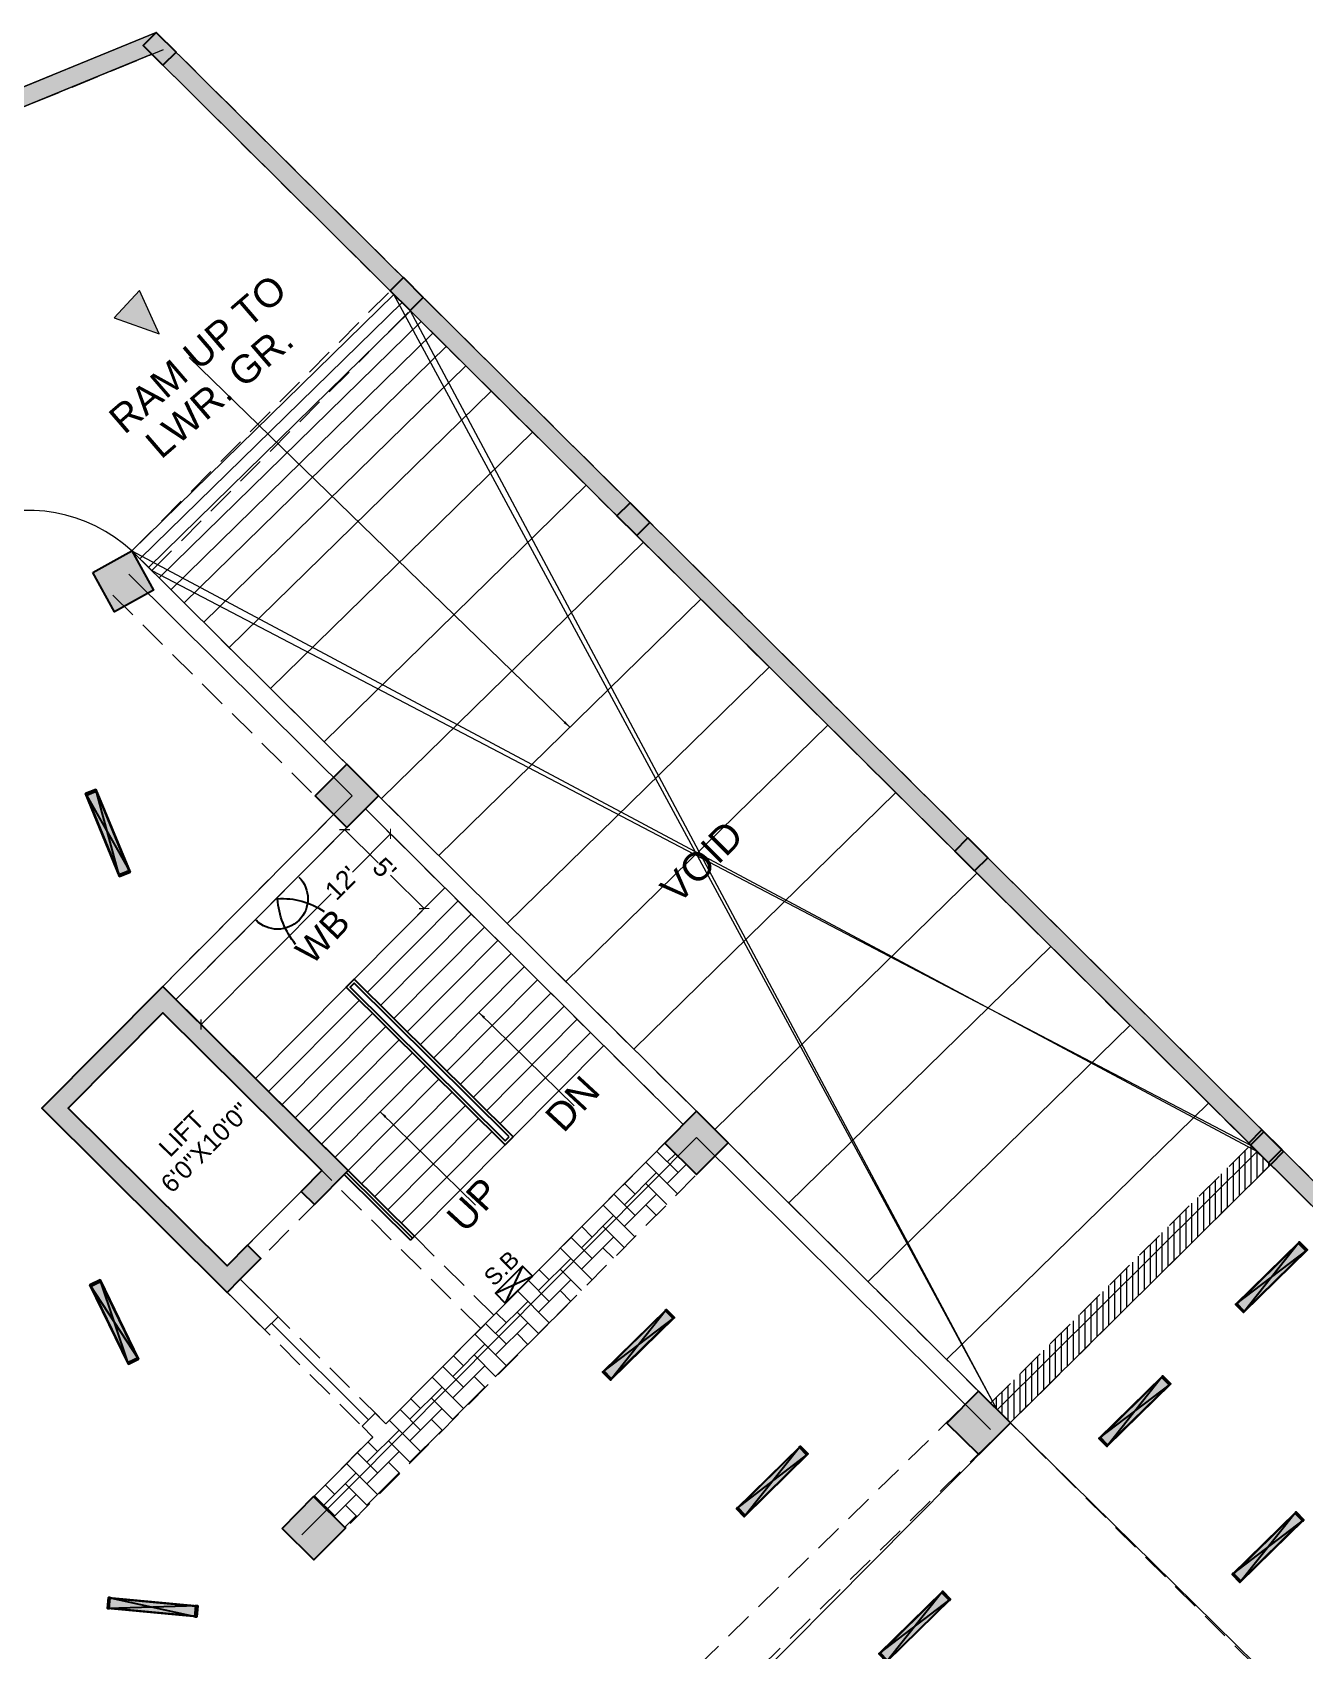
# Model space of a CAD drawing. Header units: inches. Extents: x 1182429 to 1211915, y -922309 to -906718.
# Drawn here: x 1210718 to 1211400, y -910756 to -909889 of the extents above; entities that cross this region are included whole.
import ezdxf

# ---------------------------------------------------------------- set-up
doc = ezdxf.new("R2010")
doc.units = ezdxf.units.IN
doc.header["$LTSCALE"] = 6
doc.header["$PDMODE"] = 2
doc.linetypes.add('DASHED2', pattern=[0.375, 0.25, -0.125])
for name, color, linetype in [('CELLING', 34, 'Continuous'), ('COLL SIZE', 160, 'Continuous'), ('DIM', 7, 'Continuous'), ('door', 5, 'Continuous'), ('E-WIRING', 5, 'Continuous'), ('FITTING', 24, 'Continuous'), ('line', 251, 'Continuous'), ('TW', 5, 'Continuous')]:
    doc.layers.add(name, color=color, linetype=linetype)
for name, color, linetype, lineweight in [('column', 240, 'Continuous', 25), ('Hatch', 251, 'Continuous', 0), ('plan', 7, 'Continuous', 5), ('v.b', 200, 'Continuous', 5), ('W', 250, 'Continuous', 5), ('wall', 7, 'Continuous', 30), ('wall new', 3, 'Continuous', 25)]:
    doc.layers.add(name, color=color, linetype=linetype, lineweight=lineweight)
doc.styles.add('ARI', font='arial.ttf')
doc.linetypes.add('ZIGZAG', pattern='A,0.0001,-0.2,[131,ltypeshp.shx,S=0.2,R=0,X=-0.2,Y=0],-0.4,[131,ltypeshp.shx,S=0.2,R=180,X=0.2,Y=0],-0.2', length=0.8001)
doc.dimstyles.new('Copy of AA', dxfattribs={"dimtxt": 15, "dimasz": 4, "dimexe": 5, "dimexo": 0, "dimgap": 0.09, "dimtad": 0, "dimdec": 0, "dimzin": 0, "dimdsep": 46, "dimlunit": 3, "dimtxsty": 'ARI', "dimblk": 'ARCHTICK', "dimcen": 0.09, "dimclrt": 7, "dimadec": 0, "dimazin": 0, "dimtfac": 1, "dimtdec": 0, "dimtofl": 0, "dimtmove": 0, "dimatfit": 3, "dimfxl": 0.18, "dimtolj": 1, "dimtzin": 0, "dimlwd": 9, "dimlwe": 9, "dimarcsym": 0})
doc.dimstyles.new('Copy(2) of AA', dxfattribs={"dimtxt": 12, "dimasz": 4, "dimexe": 0.18, "dimexo": 0, "dimgap": 0.09, "dimtad": 0, "dimdec": 0, "dimzin": 0, "dimdsep": 46, "dimlunit": 3, "dimtxsty": 'ARI', "dimblk": 'OBLIQUE', "dimcen": 0.09, "dimclrd": 7, "dimclre": 7, "dimclrt": 7, "dimadec": 0, "dimazin": 0, "dimtfac": 1, "dimtdec": 0, "dimtofl": 0, "dimtmove": 0, "dimatfit": 3, "dimfxl": 1, "dimtolj": 1, "dimtzin": 0, "dimlwd": 5, "dimlwe": 5, "dimarcsym": 0})
pattern_1 = [(0, (-27.81927828272455, 2.940102126449346), (0, 0.001397), [0.001016, -0.000381]), (90, (-27.81927828272455, 2.940102126449346), (-0.001397, 0), [0.001016, -0.000381])]

# ---------------------------------------------------------------- blocks, each defined once
blk = doc.blocks.new('_ARCHTICK')
at = {"color": 0, "linetype": 'ByBlock', "const_width": 0.15}
blk.add_lwpolyline([(-0.5, -0.5), (0.5, 0.5)], dxfattribs=at)
blk = doc.blocks.new('*D210')
at = {"layer": 'Defpoints', "color": 0, "ltscale": 10, "transparency": 16777216}
for p in [(1210908.036603893, -910316.1720884583, 3969.120557741953), (1210909.899923841, -910318.022294599), (1210806.573435326, -910418.3544030942, 3969.120557741953)]:
    blk.add_point(p, dxfattribs=at)
at = {"layer": 'W', "color": 0, "lineweight": 9, "ltscale": 10, "transparency": 16777216}
for p, q in [((1210909.899923841, -910318.022294599), (1210889.489734561, -910338.577146298)), ((1210908.036603893, -910316.1720884583), (1210913.447920877, -910321.5453212854)), ((1210808.436755274, -910420.2046092348), (1210878.068072431, -910350.0797623694)), ((1210806.573435326, -910418.3544030942), (1210811.98475231, -910423.7276359212))]:
    blk.add_line(p, q, dxfattribs=at)
at = {"layer": 'W', "color": 0, "lineweight": 9, "ltscale": 10, "transparency": 16777216, "xscale": 4, "yscale": 4, "zscale": 4}
for p, rotation in [((1210909.899923841, -910318.022294599), 45.20233133903255), ((1210808.436755274, -910420.2046092348), 225.2023313390326)]:
    blk.add_blockref('_ARCHTICK', p, dxfattribs=dict(at, rotation=rotation))
at = {"layer": 'W', "color": 7, "ltscale": 10, "transparency": 16777216, "insert": (1210883.778903496, -910344.3284543337), "char_height": 10, "attachment_point": 5, "rotation": 45.20233133903254, "style": 'ARI'}
blk.add_mtext("\\A1;12'", dxfattribs=at)
blk = doc.blocks.new('*D211')
at = {"layer": 'Defpoints', "color": 0, "ltscale": 10, "transparency": 16777216}
for p in [(1210890.994532113, -910310.1587177425, 3969.120557741953), (1210885.398476198, -910315.7944371302), (1210933.570496545, -910352.4350379788, 3969.120557741961)]:
    blk.add_point(p, dxfattribs=at)
at = {"layer": 'W', "color": 0, "lineweight": 9, "ltscale": 10, "transparency": 16777216}
for p, q in [((1210890.994532113, -910310.1587177425), (1210881.875449511, -910319.3424341662)), ((1210885.398476198, -910315.7944371302), (1210903.357759541, -910333.627325333)), ((1210927.97444063, -910358.0707573665), (1210910.015157287, -910340.237869164)), ((1210933.570496545, -910352.4350379788), (1210924.451413943, -910361.6187544025))]:
    blk.add_line(p, q, dxfattribs=at)
at = {"layer": 'W', "color": 0, "lineweight": 9, "ltscale": 10, "transparency": 16777216, "xscale": 4, "yscale": 4, "zscale": 4}
for p, rotation in [((1210885.398476198, -910315.7944371302), 135.2023313391962), ((1210927.97444063, -910358.0707573665), 315.2023313391962)]:
    blk.add_blockref('_ARCHTICK', p, dxfattribs=dict(at, rotation=rotation))
at = {"layer": 'W', "color": 7, "ltscale": 10, "transparency": 16777216, "insert": (1210906.686458414, -910336.9325972483), "char_height": 10, "attachment_point": 5, "rotation": 315.2023313391962, "style": 'ARI'}
blk.add_mtext("\\A1;5'", dxfattribs=at)
blk = doc.blocks.new('_Oblique')
at = {"layer": 'DIM', "color": 0, "lineweight": -2}
blk.add_line((-0.5, -0.5), (0.5, 0.5), dxfattribs=at)
blk = doc.blocks.new('RRR')
at = {"layer": 'line', "color": 1, "linetype": 'Continuous'}
for centre, radius, start, end in [((195982.9680377481, -95888.10341255504), 26.42402890574652, 41.16536374951414, 79.72330112471722), ((196002.8603891676, -95870.71020529998), 10.95743229780783, 89.99999999749872, 269.9999999974987), ((195983.4668442218, -95848.25220514182), 29.67273760009078, 276.0538332539148, 310.8121601957422)]:
    blk.add_arc(centre, radius, start, end, dxfattribs=at)
blk = doc.blocks.new('SB')
at = {"layer": 'W', "color": 6, "linetype": 'ByBlock', "lineweight": 25}
for p, q in [((196907.8002691715, -96527.0948449449), (196884.143700367, -96518.55755038398)), ((196884.143700367, -96527.0948449449), (196907.8002691715, -96518.55755038398))]:
    blk.add_line(p, q, dxfattribs=at)
blk.add_lwpolyline([(196884.143700367, -96518.55755038398), (196907.8002691715, -96518.55755038398), (196907.8002691715, -96527.0948449449), (196884.143700367, -96527.0948449449)], close=True, dxfattribs=at)
blk = doc.blocks.new('sdfdsf')
at = {"lineweight": -3}
blk.add_hatch(color=7, dxfattribs=at).paths.add_polyline_path([(23236.66559868997, 14983.34885737138), (23242.08212489375, 14983.34885737138), (23242.08212489375, 15029.49406542082), (23236.66559868997, 15029.49406542082)])
at = {"layer": 'Hatch'}
h = blk.add_hatch(dxfattribs=at)
h.set_pattern_fill('ANGLE', color=5, scale=0.0002)
h.set_pattern_definition(pattern_1)
h.paths.add_polyline_path([(23236.37386179186, 15029.49354817548), (23242.37386179186, 15029.49354817548), (23242.37386179186, 15030.44133051667), (23236.37386179186, 15030.44133051667)])
h = blk.add_hatch(dxfattribs=at)
h.set_pattern_fill('ANGLE', color=5, scale=0.0002)
h.set_pattern_definition(pattern_1)
h.paths.add_polyline_path([(23236.37386179186, 14983.34885737138), (23242.37386179186, 14983.34885737138), (23242.37386179186, 14982.44133051666), (23236.37386179186, 14982.44133051666)])
for p, q in [((23242.37386179186, 15030.44133051667), (23236.37386179186, 14982.44133051666)), ((23242.37386179186, 14982.44133051666), (23236.37386179186, 15030.44133051667))]:
    blk.add_line(p, q)
at = {"layer": 'CELLING', "color": 5}
for points in [[(23236.37386179186, 14982.44133051666), (23242.37386179186, 14982.44133051666), (23242.37386179186, 15030.44133051667), (23236.37386179186, 15030.44133051667)], [(23242.37386179186, 15029.49354817548), (23236.37386179186, 15029.49354817548), (23236.37386179186, 15030.44133051667), (23242.37386179186, 15030.44133051667)], [(23236.37386179186, 15029.49354817548), (23242.37386179186, 15029.49354817548), (23242.37386179186, 15030.44133051667), (23236.37386179186, 15030.44133051667)], [(23236.66559868997, 14983.34885737138), (23242.08212489375, 14983.34885737138), (23242.08212489375, 15029.49406542082), (23236.66559868997, 15029.49406542082)], [(23236.37386179186, 14983.34885737138), (23242.37386179186, 14983.34885737138), (23242.37386179186, 14982.44133051666), (23236.37386179186, 14982.44133051666)], [(23236.37386179186, 14983.34885737138), (23242.37386179186, 14983.34885737138), (23242.37386179186, 14982.44133051666), (23236.37386179186, 14982.44133051666)]]:
    blk.add_lwpolyline(points, close=True, dxfattribs=at)

msp = doc.modelspace()

# ---------------------------------------------------------------- hatches: boundary and pattern name
at = {"layer": 'COLL SIZE', "lineweight": 25, "ltscale": 100, "true_color": 0xffc6b3}
h = msp.add_hatch(color=31, dxfattribs=at)
h.dxf.hatch_style = 1
h.paths.add_polyline_path([(1210788.049674364, -909906.1823630505), (1210777.405683256, -909895.613282991), (1210784.451736629, -909888.5172889192), (1210795.095727736, -909899.0863689781)])
at = {"layer": 'COLL SIZE', "ltscale": 100}
h = msp.add_hatch(color=256, dxfattribs=at)
h.dxf.hatch_style = 1
h.paths.add_polyline_path([(1210788.049674364, -909906.1823630505), (1210777.405683256, -909895.613282991), (1210784.451736629, -909888.5172889192), (1210795.095727736, -909899.0863689781)])
at = {"layer": 'COLL SIZE', "lineweight": 25, "ltscale": 100, "true_color": 0xffc6b3}
h = msp.add_hatch(color=31, dxfattribs=at)
h.dxf.hatch_style = 1
h.paths.add_polyline_path([(1210920.414939099, -910037.6160579823), (1210909.770947991, -910027.0469779228), (1210916.817001364, -910019.950983851), (1210927.460992472, -910030.5200639099)])
at = {"layer": 'COLL SIZE', "ltscale": 100}
h = msp.add_hatch(color=256, dxfattribs=at)
h.dxf.hatch_style = 1
h.paths.add_polyline_path([(1210920.414939099, -910037.6160579823), (1210909.770947991, -910027.0469779228), (1210916.817001364, -910019.950983851), (1210927.460992472, -910030.5200639099)])
at = {"layer": 'COLL SIZE', "lineweight": 25, "ltscale": 100, "true_color": 0xffc6b3}
h = msp.add_hatch(color=31, dxfattribs=at)
h.dxf.hatch_style = 1
h.paths.add_polyline_path([(1211041.868773947, -910158.2151162644), (1211031.224782839, -910147.6460362049), (1211038.270836212, -910140.5500421331), (1211048.914827319, -910151.119122192)])
at = {"layer": 'COLL SIZE', "ltscale": 100}
h = msp.add_hatch(color=256, dxfattribs=at)
h.dxf.hatch_style = 1
h.paths.add_polyline_path([(1211041.868773947, -910158.2151162644), (1211031.224782839, -910147.6460362049), (1211038.270836212, -910140.5500421331), (1211048.914827319, -910151.119122192)])
at = {"layer": 'COLL SIZE', "lineweight": 25, "ltscale": 100, "true_color": 0xffc6b3}
h = msp.add_hatch(color=31, dxfattribs=at)
h.dxf.hatch_style = 1
h.paths.add_polyline_path([(1211222.81662278, -910337.889477269), (1211212.172631672, -910327.3203972095), (1211219.218685045, -910320.2244031377), (1211229.862676152, -910330.7934831966)])
at = {"layer": 'COLL SIZE', "ltscale": 100}
h = msp.add_hatch(color=256, dxfattribs=at)
h.dxf.hatch_style = 1
h.paths.add_polyline_path([(1211222.81662278, -910337.889477269), (1211212.172631672, -910327.3203972095), (1211219.218685045, -910320.2244031377), (1211229.862676152, -910330.7934831966)])
h = msp.add_hatch(color=256, dxfattribs=at)
h.dxf.hatch_style = 1
h.paths.add_polyline_path([(1211380.347691178, -910494.3118621437), (1211369.70370007, -910483.7427820842), (1211376.749753443, -910476.6467880124), (1211387.39374455, -910487.2158680713)])
at = {"layer": 'COLL SIZE', "lineweight": 25, "ltscale": 100, "true_color": 0xffc6b3}
h = msp.add_hatch(color=31, dxfattribs=at)
h.dxf.hatch_style = 1
h.paths.add_polyline_path([(1211381.305138953, -910495.3645879885), (1211370.661147845, -910484.7955079289), (1211377.707201218, -910477.6995138571), (1211388.351192325, -910488.2685939161)])
at = {"layer": 'column', "ltscale": 10, "true_color": 0xffc6b3}
h = msp.add_hatch(color=31, dxfattribs=at)
h.dxf.hatch_style = 1
h.paths.add_polyline_path([(1210750.404496138, -910178.0341633015), (1210771.397004068, -910166.4016824485), (1210783.029484921, -910187.3941903788), (1210762.03697699, -910199.0266712318)])
at = {"layer": 'column', "ltscale": 10}
h = msp.add_hatch(color=256, dxfattribs=at)
h.dxf.hatch_style = 1
h.paths.add_polyline_path([(1210750.404496138, -910178.0341633015), (1210771.397004068, -910166.4016824485), (1210783.029484921, -910187.3941903788), (1210762.03697699, -910199.0266712318)])
at = {"layer": 'column', "ltscale": 10, "true_color": 0xffc6b3}
h = msp.add_hatch(color=31, dxfattribs=at)
h.dxf.hatch_style = 1
h.paths.add_polyline_path([(1210869.553916154, -910297.689678465), (1210886.464444248, -910280.6592926926), (1210903.49483002, -910297.5698207872), (1210886.584301926, -910314.6002065598)])
at = {"layer": 'column', "ltscale": 10}
h = msp.add_hatch(color=256, dxfattribs=at)
h.dxf.hatch_style = 1
h.paths.add_polyline_path([(1210869.553916154, -910297.689678465), (1210886.464444248, -910280.6592926926), (1210903.49483002, -910297.5698207872), (1210886.584301926, -910314.6002065598)])
at = {"layer": 'column', "ltscale": 10, "true_color": 0xffc6b3}
h = msp.add_hatch(color=31, dxfattribs=at)
h.dxf.hatch_style = 1
h.paths.add_polyline_path([(1210833.3949593, -910538.4746475422), (1210822.359899286, -910549.5879213572), (1210737.207970424, -910465.0352808845), (1210787.939554707, -910413.944123567), (1210873.09148357, -910498.4967640395), (1210862.056423556, -910509.6100378544), (1210869.152417628, -910516.6560912271), (1210887.233531015, -910498.4468233405), (1210787.889614009, -910399.802076122), (1210723.065922979, -910465.0852215843), (1210822.409839991, -910563.7299687972), (1210829.455893358, -910556.6339747299), (1210840.490953372, -910545.5207009157)])
h = msp.add_hatch(color=31, dxfattribs=at)
h.dxf.hatch_style = 1
h.paths.add_polyline_path([(1211056.888159652, -910483.7054875046), (1211073.798687746, -910466.6751017321), (1211090.829073519, -910483.5856298269), (1211073.918545424, -910500.6160155993)])
at = {"layer": 'column', "ltscale": 10}
h = msp.add_hatch(color=256, dxfattribs=at)
h.dxf.hatch_style = 1
h.paths.add_polyline_path([(1211056.888159652, -910483.7054875046), (1211073.798687746, -910466.6751017321), (1211090.829073519, -910483.5856298269), (1211073.918545424, -910500.6160155993)])
at = {"layer": 'column', "ltscale": 10, "true_color": 0xffc6b3}
h = msp.add_hatch(color=31, dxfattribs=at)
h.dxf.hatch_style = 1
h.paths.add_polyline_path([(1211208.032833385, -910633.7864243444), (1211224.943361479, -910616.756038572), (1211241.973747252, -910633.6665666667), (1211225.063219157, -910650.6969524393)])
at = {"layer": 'column', "ltscale": 10}
h = msp.add_hatch(color=256, dxfattribs=at)
h.dxf.hatch_style = 1
h.paths.add_polyline_path([(1211208.032833385, -910633.7864243444), (1211224.943361479, -910616.756038572), (1211241.973747252, -910633.6665666667), (1211225.063219157, -910650.6969524393)])
at = {"layer": 'column', "ltscale": 10, "true_color": 0xffc6b3}
h = msp.add_hatch(color=31, dxfattribs=at)
h.dxf.hatch_style = 1
h.paths.add_polyline_path([(1210851.848006506, -910690.1989149984), (1210868.7585346, -910673.168529226), (1210885.788920372, -910690.0790573206), (1210868.878392278, -910707.1094430933)])
at = {"layer": 'column', "ltscale": 10}
h = msp.add_hatch(color=256, dxfattribs=at)
h.dxf.hatch_style = 1
h.paths.add_polyline_path([(1210851.848006506, -910690.1989149984), (1210868.7585346, -910673.168529226), (1210885.788920372, -910690.0790573206), (1210868.878392278, -910707.1094430933)])
at = {"layer": 'door', "lineweight": 0, "ltscale": 0.3, "true_color": 0xffc6b3}
h = msp.add_hatch(dxfattribs=at)
h.set_pattern_fill('AR-HBONE', color=31, scale=0.08)
h.set_pattern_definition([(45, (70919.13994761324, -9755.464999179123), (0, 11.49472783496852), [24.384, -8.128]), (135, (70924.88730761316, -9749.717639179085), (1.13686837721616e-15, 11.49472783496852), [24.384, -8.128])])
h.paths.add_polyline_path([(1210876.156890641, -910665.7177354502), (1211056.888159656, -910483.705487508), (1211073.918545428, -910500.6160155965), (1210885.788920371, -910690.0790573196), (1210868.7585346, -910673.168529226)])
at = {"layer": 'FITTING', "lineweight": 0, "ltscale": 0.3, "true_color": 0xffc6b3}
h = msp.add_hatch(dxfattribs=at)
h.set_pattern_fill('ANSI31', color=31, angle=45)
h.set_pattern_definition([(90, (79693.04854147835, -9755.464999179123), (-3.175, 0), [])])
h.paths.add_polyline_path([(1211251.300813613, -910624.4084108601), (1211381.305138955, -910495.3645879908), (1211370.737937187, -910484.7187321358), (1211231.355166654, -910623.0717100471), (1211241.999250733, -910633.640882423)])
at = {"layer": 'W', "ltscale": 10}
h = msp.add_hatch(color=256, dxfattribs=at)
h.dxf.hatch_style = 1
h.paths.add_polyline_path([(1210761.931529089, -910041.5414845328), (1210785.973890896, -910050.0586449152), (1210775.415939189, -910026.8399705772)])
at = {"layer": 'wall new', "lineweight": 9, "ltscale": 6, "true_color": 0xffc6b3}
h = msp.add_hatch(dxfattribs=at)
h.set_pattern_fill('AR-CONC', color=31, scale=0.06)
h.set_pattern_definition([(49.99999999999999, (89429.78012453532, -9755.464999238611), (10.93108013976024, -0.9563451323341852), [1.143, -12.573]), (355, (89429.78012453532, -9755.464999238611), (-2.11460528549816, 11.46341071434211), [0.9144, -10.0584350502]), (100.4514447, (89430.69104495528, -9755.544694448588), (8.816474825421196, 10.50706511473171), [0.9714005279999998, -10.685414676]), (46.18420000000001, (89429.78012453532, -9752.41699923866), (16.26474245352779, -2.522539675963629), [1.7145, -18.8595]), (96.63555760999992, (89431.13551853527, -9752.627209238592), (14.24424804309018, 14.84556747586329), [1.4571013884, -16.0281364896]), (351.1841511700001, (89429.78012453532, -9752.41699923866), (14.24424804389862, 14.84556747513196), [1.3715980242, -15.0875839152]), (21, (89431.3041245353, -9753.178999238648), (9.096863476147949, -6.135911891225256), [1.143, -12.573]), (326.0000000000001, (89431.3041245353, -9753.178999238648), (3.708121700858824, 11.05127796733916), [0.9144, -10.0584]), (71.45144499999999, (89432.06219649129, -9753.690325232572), (12.80498515672297, 4.915366133154314), [0.971400528, -10.685396256]), (37.50000000000001, (89429.78012453532, -9755.464999238611), (0.185316195035509, 5.073302332389186), [0, -9.93648, 0, -10.2108, 0, -10.0965]), (7.499999999999999, (89429.78012453532, -9755.464999238611), (4.009179750618345, 6.010834489087171), [0, -5.821679999999999, 0, -9.70788, 0, -3.8481]), (327.5, (89426.38160453527, -9755.464999238611), (8.135435710012283, -0.3437246395604066), [0, -3.81, 0, -11.8872, 0, -15.7734]), (317.5, (89424.8576045353, -9755.464999238611), (8.887750883161083, 1.525589461999982), [0, -4.952999999999999, 0, -7.89432, 0, -11.2014])])
h.paths.add_polyline_path([(1210625.381873526, -912419.6997527842), (1210756.522714797, -912438.0587970695), (1210865.239066755, -912431.7890233953), (1210979.868471422, -912425.1782384425), (1211053.358264532, -912420.9400133563), (1211190.584196407, -912420.9400133563), (1211915.043504362, -911011.1520963821), (1210784.451736658, -909888.5172889488), (1210131.787805183, -910156.0074514099), (1210191.015161174, -910299.5196222215), (1209102.850325668, -910744.9759953165), (1209828.160210054, -912516.9858332934), (1210145.275468138, -912453.9735272881), (1210444.910315336, -912394.4346613225)])
h.paths.add_polyline_path([(1210626.768302089, -912409.796328334), (1210756.931998799, -912428.018577399), (1210864.663314068, -912421.8056117117), (1210979.292718735, -912415.1948267589), (1211053.070149221, -912410.9400133563), (1211184.479888183, -912410.9400133563), (1211902.803970721, -911013.0911612356), (1210782.109870206, -909900.284362475), (1210144.855753603, -910161.4589102914), (1210204.084678045, -910304.9748815735), (1209115.893010254, -910750.4422388613), (1209835.217425194, -912507.8289330311), (1210142.94271773, -912443.8107093297), (1210442.884953007, -912384.0536036665)], flags=16)

# ---------------------------------------------------------------- linework, layer by layer
at = {"layer": 'COLL SIZE', "color": 31, "lineweight": 25, "ltscale": 100, "true_color": 0xffc6b3}
for points, elevation in [([(1210788.049674364, -909906.1823630505), (1210777.405683256, -909895.613282991), (1210784.451736629, -909888.5172889192), (1210795.095727736, -909899.0863689781), (1210788.049674364, -909906.1823630505)], 40637.30815387303), ([(1210920.414939099, -910037.6160579823), (1210909.770947991, -910027.0469779228), (1210916.817001364, -910019.950983851), (1210927.460992472, -910030.5200639099), (1210920.414939099, -910037.6160579823)], 40696.5670933749), ([(1211041.868773947, -910158.2151162644), (1211031.224782839, -910147.6460362049), (1211038.270836212, -910140.5500421331), (1211048.914827319, -910151.119122192), (1211041.868773947, -910158.2151162644)], 44665.68765111649), ([(1211222.81662278, -910337.889477269), (1211212.172631672, -910327.3203972095), (1211219.218685045, -910320.2244031377), (1211229.862676152, -910330.7934831966), (1211222.81662278, -910337.889477269)], 48634.80820885851), ([(1211381.305138953, -910495.3645879885), (1211370.661147845, -910484.7955079289), (1211377.707201218, -910477.6995138571), (1211388.351192325, -910488.2685939161), (1211381.305138953, -910495.3645879885)], 40581.09709463009)]:
    msp.add_lwpolyline(points, dxfattribs=dict(at, elevation=elevation))
at = {"layer": 'COLL SIZE', "ltscale": 100}
for points, elevation in [([(1210788.049674364, -909906.1823630505), (1210777.405683256, -909895.613282991), (1210784.451736629, -909888.5172889192), (1210795.095727736, -909899.0863689781), (1210788.049674364, -909906.1823630505)], 40637.30815387303), ([(1210920.414939099, -910037.6160579823), (1210909.770947991, -910027.0469779228), (1210916.817001364, -910019.950983851), (1210927.460992472, -910030.5200639099), (1210920.414939099, -910037.6160579823)], 40696.5670933749), ([(1211041.868773947, -910158.2151162644), (1211031.224782839, -910147.6460362049), (1211038.270836212, -910140.5500421331), (1211048.914827319, -910151.119122192), (1211041.868773947, -910158.2151162644)], 44665.68765111649), ([(1211222.81662278, -910337.889477269), (1211212.172631672, -910327.3203972095), (1211219.218685045, -910320.2244031377), (1211229.862676152, -910330.7934831966), (1211222.81662278, -910337.889477269)], 48634.80820885851), ([(1211380.347691178, -910494.3118621437), (1211369.70370007, -910483.7427820842), (1211376.749753443, -910476.6467880124), (1211387.39374455, -910487.2158680713), (1211380.347691178, -910494.3118621437)], 44665.68765111649)]:
    msp.add_lwpolyline(points, dxfattribs=dict(at, elevation=elevation))
at = {"layer": 'column', "color": 31, "ltscale": 10, "true_color": 0xffc6b3}
for p, q in [((1210794.98560808, -910406.8481294949, 48634.80820885851), (1210887.233531015, -910498.4468233406, 48634.80820885851)), ((1210787.939554707, -910413.9441235668, 48634.80820885851), (1210873.09148357, -910498.4967640397, 48634.80820885851))]:
    msp.add_line(p, q, dxfattribs=at)
for points, elevation in [([(1210750.404496138, -910178.0341633015), (1210771.397004068, -910166.4016824485), (1210783.029484921, -910187.3941903788), (1210762.03697699, -910199.0266712318), (1210750.404496138, -910178.0341633015)], 40696.56709337454), ([(1210869.553916154, -910297.689678465), (1210886.464444248, -910280.6592926926), (1210903.49483002, -910297.5698207872), (1210886.584301926, -910314.6002065598), (1210869.553916154, -910297.689678465)], 44665.68765111649), ([(1210833.3949593, -910538.4746475422), (1210822.359899286, -910549.5879213572), (1210737.207970424, -910465.0352808845), (1210787.939554707, -910413.944123567), (1210873.09148357, -910498.4967640395), (1210862.056423556, -910509.6100378544), (1210869.152417628, -910516.6560912271), (1210887.233531015, -910498.4468233405), (1210787.889614009, -910399.802076122), (1210723.065922979, -910465.0852215843), (1210822.409839991, -910563.7299687972), (1210829.455893358, -910556.6339747299), (1210829.455893358, -910556.6339747299), (1210840.490953372, -910545.5207009157), (1210833.394959299, -910538.4746475425)], 48634.80820885851), ([(1211056.888159652, -910483.7054875046), (1211073.798687746, -910466.6751017321), (1211090.829073519, -910483.5856298269), (1211073.918545424, -910500.6160155993), (1211056.888159652, -910483.7054875046)], 44665.68765111649), ([(1211208.032833385, -910633.7864243444), (1211224.943361479, -910616.756038572), (1211241.973747252, -910633.6665666667), (1211225.063219157, -910650.6969524393), (1211208.032833385, -910633.7864243444)], 44665.68765111649), ([(1210851.848006506, -910690.1989149984), (1210868.7585346, -910673.168529226), (1210885.788920372, -910690.0790573206), (1210868.878392278, -910707.1094430933), (1210851.848006506, -910690.1989149984)], 44665.68765111649)]:
    msp.add_lwpolyline(points, dxfattribs=dict(at, elevation=elevation))
at = {"layer": 'column', "ltscale": 10}
for points, elevation in [([(1210750.404496138, -910178.0341633015), (1210771.397004068, -910166.4016824485), (1210783.029484921, -910187.3941903788), (1210762.03697699, -910199.0266712318), (1210750.404496138, -910178.0341633015)], 40696.56709337454), ([(1210869.553916154, -910297.689678465), (1210886.464444248, -910280.6592926926), (1210903.49483002, -910297.5698207872), (1210886.584301926, -910314.6002065598), (1210869.553916154, -910297.689678465)], 44665.68765111649), ([(1211056.888159652, -910483.7054875046), (1211073.798687746, -910466.6751017321), (1211090.829073519, -910483.5856298269), (1211073.918545424, -910500.6160155993), (1211056.888159652, -910483.7054875046)], 44665.68765111649), ([(1211208.032833385, -910633.7864243444), (1211224.943361479, -910616.756038572), (1211241.973747252, -910633.6665666667), (1211225.063219157, -910650.6969524393), (1211208.032833385, -910633.7864243444)], 44665.68765111649), ([(1210851.848006506, -910690.1989149984), (1210868.7585346, -910673.168529226), (1210885.788920372, -910690.0790573206), (1210868.878392278, -910707.1094430933), (1210851.848006506, -910690.1989149984)], 44665.68765111649)]:
    msp.add_lwpolyline(points, dxfattribs=dict(at, elevation=elevation))
at = {"layer": 'TW', "ltscale": 10}
for p, q in [((1210885.119715003, -910500.5756215621, 48634.80820885851), (1210920.599685363, -910535.8058884261, 48634.80820885851)), ((1210886.176623009, -910499.5112224513, 48634.80820885851), (1210921.656593369, -910534.7414893154, 48634.80820885851)), ((1210887.233531015, -910498.4468233406, 48634.80820885851), (1210922.713501375, -910533.6770902046, 48634.80820885851)), ((1210922.713501375, -910533.6770902042, 48634.80820885851), (1210920.599685363, -910535.8058884261, 48634.80820885851))]:
    msp.add_line(p, q, dxfattribs=at)
at = {"layer": 'TW', "color": 31, "ltscale": 10, "true_color": 0xffc6b3, "elevation": 48634.80820885851}
msp.add_lwpolyline([(1210975.558901671, -910480.4571346646), (1210890.406972808, -910395.9044941915), (1210886.179340784, -910400.1620906348), (1210971.331269647, -910484.7147311079), (1210975.558901671, -910480.4571346648)], dxfattribs=at)
at = {"layer": 'TW', "ltscale": 10, "elevation": 48634.80820885851}
msp.add_lwpolyline([(1210975.558901671, -910480.4571346646), (1210890.406972808, -910395.9044941915), (1210886.179340784, -910400.1620906348), (1210971.331269647, -910484.7147311079), (1210975.558901671, -910480.4571346648)], dxfattribs=at)
at = {"layer": 'TW', "color": 31, "ltscale": 10, "true_color": 0xffc6b3, "elevation": 48634.80820885851}
msp.add_lwpolyline([(1210973.437594554, -910480.4646257696), (1210890.414463912, -910398.0258013082), (1210888.300647901, -910400.1545995298), (1210971.323778542, -910482.5934239913)], close=True, dxfattribs=at)
at = {"layer": 'TW', "ltscale": 10, "elevation": 48634.80820885851}
msp.add_lwpolyline([(1210973.437594554, -910480.4646257696), (1210890.414463912, -910398.0258013082), (1210888.300647901, -910400.1545995298), (1210971.323778542, -910482.5934239913)], close=True, dxfattribs=at)
at = {"layer": 'v.b', "color": 31, "linetype": 'DASHED2', "ltscale": 10, "true_color": 0xffc6b3}
for p, q in [((1210131.787805185, -910156.0074513563, 40637.30815387303), (1210784.451736658, -909888.5172888893, 40637.30815387303)), ((1210784.451736658, -909888.5172888893, 40637.30815387303), (1211915.043504362, -911011.1520963223, 40579.22366066658)), ((1210135.580099381, -910165.2604781442, 40637.30815387303), (1210788.244030854, -909897.7703156772, 40637.30815387303)), ((1210782.109870164, -909900.2843624328, 40637.30815387303), (1211902.803970721, -911013.0911611761, 40579.76758730643)), ((1210771.397004069, -910166.4016824478, 40696.56709337454), (1210909.770947996, -910027.0469779274, 40696.5670933749)), ((1210782.040995177, -910176.970762507, 40696.56709337454), (1210920.414939104, -910037.6160579866, 40696.5670933749)), ((1210771.397004067, -910166.4016824466, 40696.56709337496), (1210886.464444248, -910280.6592926926, 44665.68765111649)), ((1210761.232492464, -910190.1306071095, 44665.68765111649), (1210880.907506669, -910308.9633638617, 44665.68765111649)), ((1210903.49483002, -910297.5698207878, 48634.80820885851), (1211073.798687746, -910466.6751017333, 48634.80820885851)), ((1210723.065922979, -910465.085221584, 48634.80820885851), (1210879.488307856, -910307.5541531892, 44665.68765111649)), ((1210794.98560808, -910406.848129495, 48634.80820885851), (1210896.448776648, -910304.6658148586, 48634.80820885851)), ((1210896.448776647, -910304.6658148596, 48634.80820885851), (1211066.752634374, -910473.7710958051, 48634.80820885851)), ((1210794.985608079, -910406.8481294954, 48634.80820885851), (1210965.289465806, -910575.9534104409, 48634.80820885851)), ((1210737.207970423, -910465.0352808845, 48634.80820885851), (1210787.939554707, -910413.944123567, 48634.80820885851)), ((1210787.939554706, -910413.9441235673, 48634.80820885851), (1210958.243412433, -910583.0494045129, 48634.80820885851)), ((1210723.065922979, -910465.0852215841, 48634.80820885851), (1210900.465774777, -910641.2365559025, 48634.80820885851)), ((1210737.207970423, -910465.0352808847, 48634.80820885851), (1210822.359899286, -910549.5879213571, 48634.80820885851)), ((1210907.51182815, -910634.1405618305, 48634.80820885851), (1211066.752634375, -910473.7710958046, 48634.80820885851)), ((1211090.829073519, -910483.5856298269, 44665.68765111649), (1211808.6360078, -911196.3407306623, 48634.80820885851)), ((1211231.355166654, -910623.0717100471, 44667.1938549938), (1211370.737937187, -910484.7187321358, 40581.09709463009)), ((1210872.401418964, -910703.5614460575, 44665.68765111649), (1211083.783020147, -910490.6816238994, 44665.68765111649)), ((1210873.09148357, -910498.4967640397, 48634.80820885851), (1210822.359899286, -910549.5879213576, 48634.80820885851)), ((1210887.233531015, -910498.4468233405, 48634.80820885851), (1210822.409839986, -910563.7299688024, 48634.80820885851)), ((1210862.056423556, -910509.610037854, 48634.80820885851), (1210873.09148357, -910498.49676404, 48634.80820885851)), ((1210869.152417628, -910516.6560912272, 48634.80820885851), (1210887.233531015, -910498.4468233405, 48634.80820885851)), ((1211241.922368422, -910633.7175658973, 44667.1938549938), (1211381.305138955, -910495.364587986, 40581.09709463009)), ((1210862.056423556, -910509.6100378544, 48634.80820885851), (1210869.152417628, -910516.6560912277, 48634.80820885851)), ((1210822.359899286, -910549.5879213572, 48634.80820885851), (1210833.3949593, -910538.4746475428, 48634.80820885851)), ((1210829.455893358, -910556.6339747302, 48634.80820885851), (1210840.490953372, -910545.5207009156, 48634.80820885851)), ((1210833.3949593, -910538.4746475429, 48634.80820885851), (1210840.490953372, -910545.5207009157, 48634.80820885851)), ((1210829.455893358, -910556.6339747302, 48634.80820885851), (1210907.51182815, -910634.1405618308, 48634.80820885851)), ((1210914.182443319, -910921.2041486804, 44665.68765111649), (1211224.943361478, -910616.7560385729, 44665.68765111649)), ((1210851.848006506, -910690.1989149979, 48634.80820885851), (1210900.465774777, -910641.2365559025, 48634.80820885851)), ((1210931.212829092, -910938.1146767751, 44665.68765111649), (1211241.973747251, -910633.6665666675, 44665.68765111649))]:
    msp.add_line(p, q, dxfattribs=at)
at = {"layer": 'W', "color": 1, "ltscale": 10}
for p, q in [((1210131.787805185, -910156.0074513563, 40637.30815387303), (1210784.451736658, -909888.5172888893, 40637.30815387303)), ((1210144.833126169, -910161.4681839488, 40637.30815387303), (1210782.109870164, -909900.2843624328, 40637.30815387303)), ((1210771.397004068, -910166.4016824485, 40696.56709337454), (1210911.759725175, -910029.0217583429, 32641.33149113042)), ((1210775.730374432, -910170.7045551039, 48634.51938348667), (1210916.093095539, -910033.3246309983, 40579.28378124256)), ((1211234.880255179, -910626.6176605874, 44667.11505641098), (1210911.759725176, -910029.0217583417, 32641.3314910629)), ((1210780.267028174, -910175.209280457, 48634.52160790787), (1210920.629749282, -910037.8293563514, 40579.28600566376)), ((1211232.401424467, -910622.0331822323, 44574.85882732371), (1210920.414939099, -910037.6160579823, 40696.5670933749)), ((1210785.960508186, -910180.8626904845, 48634.52439954646), (1210926.323229293, -910043.4827663789, 40579.28879730235)), ((1210792.309030491, -910187.1665327006, 48634.52751236671), (1210932.671751598, -910049.786608595, 40579.29191012259)), ((1210799.462282838, -910194.2694413719, 48634.53101976381), (1210939.825003945, -910056.8895172663, 40579.29541751969)), ((1210809.875905958, -910204.6097747437, 48634.53612579247), (1210950.238627065, -910067.2298506381, 40579.30052354835)), ((1210823.516257569, -910218.1541273043, 48634.54281395715), (1210963.878978677, -910080.7742031987, 40579.30721171303)), ((1210845.684214711, -910240.1660691976, 48634.55368339455), (1210986.046935818, -910102.786145092, 40579.31808115043)), ((1210874.336425614, -910268.6166295031, 48634.56773220431), (1211014.699146722, -910131.2367053975, 40579.3321299602)), ((1210905.07992164, -910299.1437567341, 48634.58280641722), (1211045.442642748, -910161.7638326285, 40579.34720417309)), ((1210771.397004069, -910166.4016824504, 40696.56709337454), (1210896.398835948, -910290.5237674152, 48634.80820885851)), ((1210771.397004069, -910166.4016824478, 40696.56709337454), (1211374.263025711, -910488.2646826769, 40581.01829606953)), ((1210769.677768371, -910178.7870047349, 48634.80820885851), (1210889.352782576, -910297.619761487, 48634.80820885851)), ((1210782.040995177, -910176.970762507, 40696.56709337454), (1211370.661147845, -910484.7955079289, 40581.09709463009)), ((1210935.737626204, -910329.5856962918, 48634.59783856467), (1211076.100347311, -910192.2057721862, 40579.36223632055)), ((1210972.48795936, -910366.077385301, 48634.61585806205), (1211112.850680467, -910228.6974611954, 40579.38025581793)), ((1211003.771723684, -910397.140978491, 48634.63119718039), (1211144.134444791, -910259.7610543855, 40579.39559493627)), ((1210723.065922979, -910465.085221584, 48634.80820885851), (1210889.352782577, -910297.6197614858, 48634.80820885851)), ((1210903.49483002, -910297.5698207878, 48634.80820885851), (1211073.798687746, -910466.6751017333, 48634.80820885851)), ((1211040.2006462, -910433.3135189075, 48634.64905908306), (1211180.563367307, -910295.9335948019, 40579.41345683893)), ((1210794.98560808, -910406.848129495, 48634.80820885851), (1210896.448776648, -910304.6658148586, 48634.80820885851)), ((1210896.448776647, -910304.6658148596, 48634.80820885851), (1211066.752634374, -910473.7710958051, 48634.80820885851)), ((1211083.653632466, -910476.460688611, 48634.67036503881), (1211224.016353573, -910339.0807645054, 40579.43476279469)), ((1210890.406972808, -910395.9044941915, 48634.80820885851), (1210939.02474108, -910346.9421350951, 48634.80820885851)), ((1210890.406972808, -910395.9044941915, 48634.80820885851), (1210939.02474108, -910346.9421350951, 48634.80820885851)), ((1210897.502966879, -910402.9505475642, 48634.80820885851), (1210946.120735151, -910353.9881884678, 48634.80820885851)), ((1210897.502966879, -910402.9505475642, 48634.80820885851), (1210946.120735151, -910353.9881884678, 48634.80820885851)), ((1210904.598960951, -910409.9966009369, 48634.80820885851), (1210953.216729223, -910361.0342418406, 48634.80820885851)), ((1210904.598960951, -910409.9966009369, 48634.80820885851), (1210953.216729223, -910361.0342418406, 48634.80820885851)), ((1210911.694955023, -910417.0426543098, 48634.80820885851), (1210960.312723296, -910368.0802952134, 48634.80820885851)), ((1210911.694955023, -910417.0426543098, 48634.80820885851), (1210960.312723296, -910368.0802952134, 48634.80820885851)), ((1210918.790949095, -910424.0887076827, 48634.80820885851), (1210967.408717368, -910375.126348586, 48634.80820885851)), ((1210918.790949095, -910424.0887076827, 48634.80820885851), (1210967.408717368, -910375.126348586, 48634.80820885851)), ((1211123.290341919, -910515.8184399697, 48634.68979979003), (1211263.653063026, -910378.4385158641, 40579.45419754591)), ((1210925.886943168, -910431.1347610553, 48634.80820885851), (1210974.504711439, -910382.1724019588, 48634.80820885851)), ((1210925.886943168, -910431.1347610553, 48634.80820885851), (1210974.504711439, -910382.1724019588, 48634.80820885851)), ((1210932.982937239, -910438.1808144281, 48634.80820885851), (1210981.600705511, -910389.2184553316, 48634.80820885851)), ((1210932.982937239, -910438.1808144281, 48634.80820885851), (1210981.600705511, -910389.2184553316, 48634.80820885851)), ((1210940.078931312, -910445.2268678009, 48634.80820885851), (1210988.696699583, -910396.2645087044, 48634.80820885851)), ((1210940.078931312, -910445.2268678009, 48634.80820885851), (1210988.696699583, -910396.2645087044, 48634.80820885851)), ((1210794.98560808, -910406.8481294949, 48634.80820885851), (1210887.233531015, -910498.4468233406, 48634.80820885851)), ((1210837.561572512, -910449.1244497312, 48634.80820885851), (1210886.179340784, -910400.1620906348, 48634.80820885851)), ((1210837.561572512, -910449.1244497312, 48634.80820885851), (1210886.179340784, -910400.1620906348, 48634.80820885851)), ((1210947.174925383, -910452.2729211737, 48634.80820885851), (1210995.792693655, -910403.3105620771, 48634.80820885851)), ((1210947.174925383, -910452.2729211737, 48634.80820885851), (1210995.792693655, -910403.3105620771, 48634.80820885851)), ((1210737.207970423, -910465.0352808845, 48634.80820885851), (1210787.939554707, -910413.944123567, 48634.80820885851)), ((1210787.939554707, -910413.9441235668, 48634.80820885851), (1210873.09148357, -910498.4967640397, 48634.80820885851)), ((1210844.657566583, -910456.1705031039, 48634.80820885851), (1210893.275334856, -910407.2081440075, 48634.80820885851)), ((1210844.657566583, -910456.1705031039, 48634.80820885851), (1210893.275334856, -910407.2081440075, 48634.80820885851)), ((1210851.753560655, -910463.2165564767, 48634.80820885851), (1210900.371328928, -910414.2541973802, 48634.80820885851)), ((1210851.753560655, -910463.2165564767, 48634.80820885851), (1210900.371328928, -910414.2541973802, 48634.80820885851)), ((1210954.270919455, -910459.3189745464, 48634.80820885851), (1211002.888687727, -910410.3566154499, 48634.80820885851)), ((1210954.270919455, -910459.3189745464, 48634.80820885851), (1211002.888687727, -910410.3566154499, 48634.80820885851)), ((1210858.849554728, -910470.2626098495, 48634.80820885851), (1210907.467323, -910421.3002507531, 48634.80820885851)), ((1210858.849554728, -910470.2626098495, 48634.80820885851), (1210907.467323, -910421.3002507531, 48634.80820885851)), ((1210961.366913527, -910466.3650279191, 48634.80820885851), (1211009.984681799, -910417.4026688227, 48634.80820885851)), ((1210961.366913527, -910466.3650279191, 48634.80820885851), (1211009.984681799, -910417.4026688227, 48634.80820885851)), ((1210968.462907599, -910473.411081292, 48634.80820885851), (1211017.080675871, -910424.4487221955, 48634.80820885851)), ((1210968.462907599, -910473.411081292, 48634.80820885851), (1211017.080675871, -910424.4487221955, 48634.80820885851)), ((1211165.726574451, -910557.9560117217, 48634.71060720905), (1211306.089295558, -910420.5760876162, 40579.47500496493)), ((1210865.945548799, -910477.3086632221, 48634.80820885851), (1210914.563317072, -910428.346304126, 48634.80820885851)), ((1210865.945548799, -910477.3086632221, 48634.80820885851), (1210914.563317072, -910428.346304126, 48634.80820885851)), ((1210975.558901671, -910480.4571346646, 48634.80820885851), (1211024.176669943, -910431.4947755681, 48634.80820885851)), ((1210975.558901671, -910480.4571346646, 48634.80820885851), (1211024.176669943, -910431.4947755681, 48634.80820885851)), ((1210873.041542871, -910484.3547165949, 48634.80820885851), (1210921.659311143, -910435.3923574985, 48634.80820885851)), ((1210873.041542871, -910484.3547165949, 48634.80820885851), (1210921.659311143, -910435.3923574985, 48634.80820885851)), ((1210880.137536943, -910491.4007699677, 48634.80820885851), (1210928.755305215, -910442.4384108712, 48634.80820885851)), ((1210880.137536943, -910491.4007699677, 48634.80820885851), (1210928.755305215, -910442.4384108712, 48634.80820885851)), ((1210887.233531015, -910498.4468233405, 48634.80820885851), (1210935.851299288, -910449.4844642442, 48634.80820885851)), ((1210887.233531015, -910498.4468233405, 48634.80820885851), (1210935.851299288, -910449.4844642442, 48634.80820885851)), ((1210894.329525087, -910505.4928767132, 48634.80820885851), (1210942.94729336, -910456.5305176169, 48634.80820885851)), ((1210894.329525087, -910505.4928767132, 48634.80820885851), (1210942.94729336, -910456.5305176169, 48634.80820885851)), ((1210723.065922979, -910465.0852215841, 48634.80820885851), (1210836.208340479, -910577.4313572131, 48634.80820885851)), ((1210737.207970423, -910465.0352808847, 48634.80820885851), (1210822.359899286, -910549.5879213571, 48634.80820885851)), ((1210901.425519159, -910512.538930086, 48634.80820885851), (1210950.043287431, -910463.5765709894, 48634.80820885851)), ((1210901.425519159, -910512.538930086, 48634.80820885851), (1210950.043287431, -910463.5765709894, 48634.80820885851)), ((1211207.778574919, -910599.7120555866, 48634.73122623062), (1211348.141296027, -910462.332131481, 40579.4956239865)), ((1210907.51182815, -910634.1405618305, 48634.80820885851), (1211066.752634375, -910473.7710958046, 48634.80820885851)), ((1210908.521513231, -910519.5849834587, 48634.80820885851), (1210957.139281503, -910470.6226243624, 48634.80820885851)), ((1210908.521513231, -910519.5849834587, 48634.80820885851), (1210957.139281503, -910470.6226243624, 48634.80820885851)), ((1211080.894681818, -910473.721155106, 48634.80820885851), (1211238.425750215, -910630.1435399806, 48634.80820885851)), ((1210862.467027263, -910693.6969713356, 48634.80820885851), (1211073.848628446, -910480.8171491774, 48634.80820885851)), ((1210915.617507303, -910526.6310368315, 48634.80820885851), (1210964.235275575, -910477.6686777353, 48634.80820885851)), ((1210915.617507303, -910526.6310368315, 48634.80820885851), (1210964.235275575, -910477.6686777353, 48634.80820885851)), ((1210922.713501375, -910533.6770902042, 48634.80820885851), (1210971.331269647, -910484.7147311079, 48634.80820885851)), ((1210922.713501375, -910533.6770902042, 48634.80820885851), (1210971.331269647, -910484.7147311079, 48634.80820885851)), ((1211073.848628446, -910480.8171491778, 48634.80820885851), (1211231.379696842, -910637.2395340524, 48634.80820885851)), ((1211234.877567243, -910626.6203286638, 44667.1938549938), (1211374.260337776, -910488.2673507526, 40581.09709463009)), ((1210862.056423556, -910509.610037854, 48634.80820885851), (1210873.09148357, -910498.49676404, 48634.80820885851)), ((1210869.152417628, -910516.6560912272, 48634.80820885851), (1210887.233531015, -910498.4468233405, 48634.80820885851)), ((1211241.922368422, -910633.7175658973, 44667.1938549938), (1211381.305138955, -910495.364587986, 40581.09709463009)), ((1210862.056423556, -910509.610037854, 48634.80820885851), (1210833.3949593, -910538.4746475422, 48634.80820885851)), ((1210862.056423556, -910509.6100378544, 48634.80820885851), (1210869.152417628, -910516.6560912277, 48634.80820885851)), ((1210822.359899286, -910549.5879213572, 48634.80820885851), (1210833.3949593, -910538.4746475428, 48634.80820885851)), ((1210829.455893358, -910556.6339747302, 48634.80820885851), (1210840.490953372, -910545.5207009156, 48634.80820885851)), ((1210833.3949593, -910538.4746475429, 48634.80820885851), (1210840.490953372, -910545.5207009157, 48634.80820885851)), ((1210829.455893358, -910556.6339747302, 48634.80820885851), (1210849.733380058, -910576.7687510703, 48634.80820885851)), ((1210836.208340479, -910577.4313572133, 48634.80820885851), (1210842.687326685, -910583.8647451428, 48634.80820885851)), ((1210842.687326686, -910583.8647451424, 48634.80820885851), (1210849.733380058, -910576.7687510705, 48634.80820885851)), ((1210894.680193071, -910635.4916923802, 48634.80820885851), (1210901.726246443, -910628.3956983081, 48634.80820885851)), ((1210901.726246443, -910628.3956983081, 48634.80820885851), (1210907.51182815, -910634.1405618307, 48634.80820885851)), ((1210851.848006506, -910690.1989149979, 48634.80820885851), (1210900.465774777, -910641.2365559025, 48634.80820885851)), ((1210894.680193071, -910635.4916923798, 48634.80820885851), (1210900.465774778, -910641.2365559028, 48634.80820885851)), ((1211241.973747252, -910633.6665666664, 44665.68765111649), (1211384.553694787, -910773.8713726056, 41486.13462732249)), ((1210780.82928919, -911098.5669333409, 44665.68765111649), (1211233.518483204, -910642.181759553, 44665.68765111649))]:
    msp.add_line(p, q, dxfattribs=at)
at = {"layer": 'W', "ltscale": 10}
for p, q in [((1210784.451736658, -909888.5172888893, 40637.30815387303), (1211915.043504362, -911011.1520963223, 40579.22366066658)), ((1210782.109870164, -909900.2843624328, 40637.30815387303), (1211902.803970721, -911013.0911611761, 40579.76758730643))]:
    msp.add_line(p, q, dxfattribs=at)
at = {"layer": 'W', "color": 1, "linetype": 'ZIGZAG', "ltscale": 2}
msp.add_line((1210898.203219757, -910631.943695344, 48634.80820885851), (1210846.210353372, -910580.3167481064, 48634.80820885851), dxfattribs=at)
at = {"layer": 'W', "ltscale": 10}
for points, elevation in [([(1210625.381873526, -912419.6997527247), (1210756.522714797, -912438.05879701), (1210865.239066755, -912431.7890233358), (1210979.868471422, -912425.178238383), (1211053.358264532, -912420.9400132968), (1211190.584196407, -912420.9400132968), (1211915.043504362, -911011.1520963226), (1210784.451736658, -909888.5172888893), (1210131.787805183, -910156.0074513505), (1210191.015161174, -910299.519622162), (1209102.850325668, -910744.975995257), (1209828.160210054, -912516.9858332339), (1210157.975882758, -912560.4234819331), (1210444.910315336, -912394.434661263), (1210625.381873526, -912419.6997527247)], 47765.16584622557), ([(1210761.931529089, -910041.5414845328), (1210785.973890896, -910050.0586449152), (1210775.415939189, -910026.8399705772), (1210761.931529089, -910041.5414845328)], 48719.45152916972)]:
    msp.add_lwpolyline(points, dxfattribs=dict(at, elevation=elevation))
at = {"layer": 'W', "ltscale": 10, "elevation": 47765.16584622557}
msp.add_lwpolyline([(1210626.768302089, -912409.7963282745), (1210756.931998799, -912428.0185773395), (1210864.663314068, -912421.8056116522), (1210979.292718735, -912415.1948266994), (1211053.070149221, -912410.9400132968), (1211184.479888183, -912410.9400132968), (1211902.803970721, -911013.0911611761), (1210782.109870206, -909900.2843624156), (1210144.855753603, -910161.458910232), (1210204.084678045, -910304.974881514), (1209115.893010254, -910750.4422388019), (1209835.217425194, -912507.8289329716), (1210155.91115582, -912550.0651963267), (1210442.884953007, -912384.053603607)], close=True, dxfattribs=at)
at = {"layer": 'W', "color": 1, "ltscale": 10}
msp.add_arc((1210715.476932869, -910227.4339008608, 40696.5670933749), 82.77672406741686, 47.50288493674788, 111.7321447059636, dxfattribs=at)

# ---------------------------------------------------------------- block references
at = {"layer": 'E-WIRING', "xscale": -1}
for p, rotation in [((1237957.731569833, -915363.6114964159, 49268.13513021251), 22.34151359089078), ((1216925.60207652, -937657.8380994219, -172265.5969550045), 314.4120948369969), ((1216586.509644006, -937693.9588451445, -172265.2594051049), 314.4120948369969), ((1216852.38376725, -937729.569049421, -172265.5969550045), 314.4120948369969), ((1216658.240502649, -937767.177061164, -172265.4229931177), 314.4120948369969), ((1216923.764731243, -937802.430115635, -108355.1982481567), 314.4120948369969), ((1193717.969995795, -932505.4311524137, 48634.97644079771), 264.7642405456401), ((1216734.520147452, -937845.0383835657, -172265.5969550045), 314.4120948369969)]:
    msp.add_blockref('sdfdsf', p, dxfattribs=dict(at, rotation=rotation))
at = {"layer": 'E-WIRING', "extrusion": (-0.08290495321003313, 0.1418551336218914, 0.9864095953499022), "xscale": -1, "rotation": 175.5914650168565}
msp.add_blockref('sdfdsf', (-607886.5585361776, 1401620.348151711, -188902.9207128084), dxfattribs=at)
at = {"layer": 'W', "color": 0, "linetype": 'ByBlock', "lineweight": 25}
for name, p, xscale, yscale, zscale, rotation in [('RRR', (1517925.772411891, -1014850.210840075, 48634.80820885851), -1.486615675130427, 1.486615675130428, 1.486615675130428, 315.1420726536584), ('SB', (1149291.362137587, -1090494.6246178, 50559.82204702645), -0.867442345056781, 0.8674423450567809, 0.8674423450567806, 224.962305843205)]:
    msp.add_blockref(name, p, dxfattribs=dict(at, xscale=xscale, yscale=yscale, zscale=zscale, rotation=rotation))

# ---------------------------------------------------------------- texts
at = {"layer": 'plan', "color": 0, "lineweight": 25, "ltscale": 0.6, "insert": (1210959.041109746, -910554.5724684877, 48458.0480353013), "char_height": 8.929786058577829, "attachment_point": 1, "rotation": 44.218793702164966, "style": 'ARI'}
msp.add_mtext_dynamic_manual_height_columns('{\\C5;S.B}', width=26.53916380632655, gutter_width=14.27300662535072, heights=[0], dxfattribs=at)
at = {"layer": 'W', "color": 31, "ltscale": 10, "true_color": 0xffc6b3, "style": 'ARI'}
for s, p in [('LIFT', (1210791.708535574, -910491.8888270343, 39585.21333720686)), ('6\'0"X10\'0"', (1210792.754107506, -910511.122309172, 39585.21333720686))]:
    msp.add_text(s, height=9.6, rotation=45.26979736043622, dxfattribs=at).set_placement(p)
at = {"layer": 'wall', "style": 'ARI'}
for s, height, rotation, p in [('RAM UP TO', 15, 40.7281089655352, (1210767.422764903, -910104.4602764036, 38773.20625199494)), (' LWR. GR.', 15, 40.7281089655352, (1210782.585345845, -910121.4750005205, 38773.20625199494)), ('WB', 13.75284513750097, 46.29883094501619, (1210867.83450469, -910388.834632409, 40136.76780363857)), ('DN', 14.99999999999999, 47.28985683067788, (1211002.617752325, -910478.7946884759, 44665.68765111656)), ('LIFT', 9.6, 45.26979736043622, (1210791.708535574, -910491.8888270343, 39585.21333720686)), ('6\'0"X10\'0"', 9.6, 45.26979736043622, (1210792.754107506, -910511.122309172, 39585.21333720686)), ('UP', 14.99999999999999, 47.28985683067788, (1210949.827560468, -910532.4762743548, 44665.68765111656))]:
    msp.add_text(s, height=height, rotation=rotation, dxfattribs=at).set_placement(p)
at = {"layer": 'wall', "color": 31, "lineweight": 25, "true_color": 0xffc6b3, "style": 'ARI'}
msp.add_text('VOID', height=14.99999999999999, rotation=44.91752211031197, dxfattribs=at).set_placement((1211063.849555578, -910356.3457830601, 36293.65807797133))

# ---------------------------------------------------------------- dimensions: what is measured, and where the dimension line sits
at = {"layer": 'W', "ltscale": 10}
dim = msp.add_aligned_dim(p1=(1210933.570496544, -910352.4350379786, 48634.80820885851), p2=(1210890.994532113, -910310.1587177423, 48634.80820885851), distance=7.942114002060076, dimstyle='Copy of AA', override={"dimtxt": 10}, dxfattribs=at)
dim.commit()
dim.dimension.update_dxf_attribs({"geometry": '*D211', "text_midpoint": (1210906.686458414, -910336.9325972483, 44665.68765111655)})
dim = msp.add_linear_dim(base=(1210909.899923841, -910318.022294599, 44665.68765111655), p1=(1210806.573435326, -910418.3544030943, 48634.80820885851), p2=(1210908.036603893, -910316.1720884584, 48634.80820885851), angle=45.202331339164026, dimstyle='Copy of AA', override={"dimtxt": 10}, dxfattribs=at)
dim.commit()
dim.dimension.update_dxf_attribs({"geometry": '*D210', "text_midpoint": (1210883.778903496, -910344.3284543337, 44665.68765111655), "dimtype": 161})

# ---------------------------------------------------------------- leaders
at = {"layer": 'W', "color": 2, "ltscale": 10}
msp.add_leader([(1211005.918986757, -910260.8957342389, 44531.02007232158), (1210802.112323356, -910062.8032457312, 44531.02007232158)], dimstyle='Copy(2) of AA', override={"dimgap": 0.09, "dimtad": 0, "dimfxl": 0.1875, "dimfxlon": 1, "dimarcsym": 1}, dxfattribs=at)
at = {"layer": 'W', "ltscale": 10}
for points in [[(1210957.291821375, -910413.6996348798, 48634.80820885851), (1211008.232269557, -910463.794206207, 48634.80820885851)], [(1210904.44642108, -910466.9195904195, 48634.80820885851), (1210955.386869261, -910517.0141617468, 48634.80820885851)]]:
    msp.add_leader(points, dimstyle='Copy(2) of AA', override={"dimgap": 0.09, "dimtad": 0}, dxfattribs=at)

doc.saveas('drawing.dxf')
